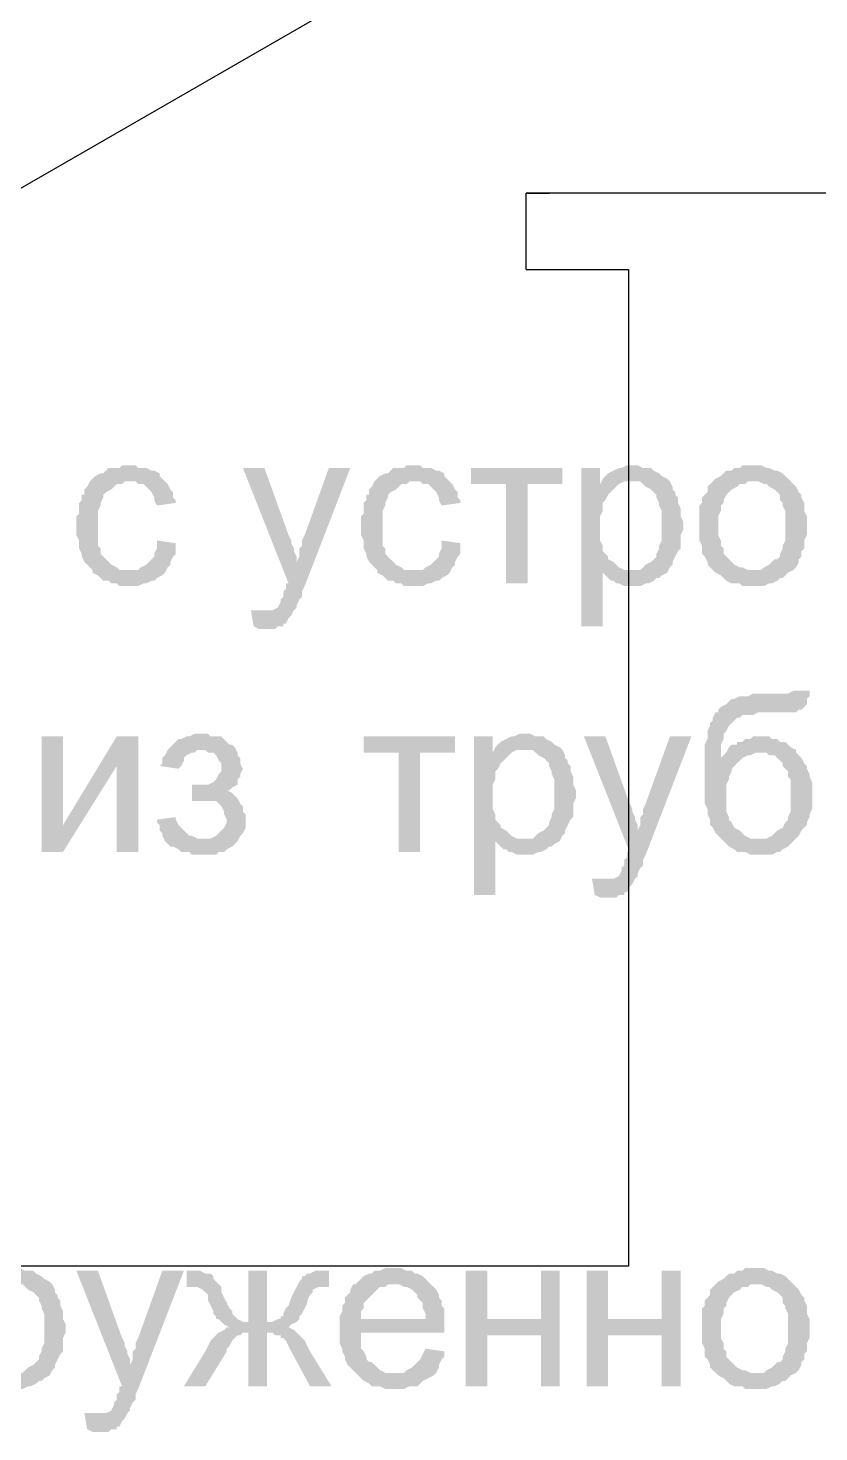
# Model space of a CAD drawing. Header units: millimetres. Extents: x -383313 to -161684, y -117025 to 99224.
# Drawn here: x -342219 to -340972, y -31172 to -28959 of the extents above; entities that cross this region are included whole.
import ezdxf

# ---------------------------------------------------------------- set-up
doc = ezdxf.new("R2010")
doc.units = ezdxf.units.MM
doc.header["$MEASUREMENT"] = 0
doc.layers.add('001__КОНСТРУКТИВ__Двери', color=13, linetype='Continuous')
doc.layers.add('PDF_Solid Fills', color=7, linetype='Continuous')
doc.layers.add('001__КОНСТРУКТИВ__Стены внутренние', color=7, linetype='Continuous', lineweight=30)

# ---------------------------------------------------------------- blocks, each defined once
blk = doc.blocks.new('A$Cf5759c35')
at = {"layer": 'PDF_Solid Fills'}
for points in [[(16404, -11383.4), (16391.3, -11383.4), (16387.1, -11387.7), (16370.1, -11387.7), (16365.9, -11391.9), (16361.7, -11396.1), (16357.4, -11396.1), (16349, -11400.4), (16344.7, -11404.6), (16340.5, -11408.8), (16336.3, -11417.3), (16332, -11421.5), (16332, -11430), (16327.8, -11430), (16327.8, -11438.5), (16323.6, -11442.7), (16323.6, -11451.2), (16323.6, -11459.6), (16319.3, -11463.9), (16319.3, -11472.3), (16319.3, -11480.8), (16319.3, -11489.3), (16319.3, -11493.5), (16323.6, -11502), (16323.6, -11510.4), (16323.6, -11514.7), (16327.8, -11523.1), (16327.8, -11527.4), (16332, -11535.8), (16336.3, -11540.1), (16340.5, -11544.3), (16344.7, -11548.5), (16404, -11548.5), (16399.8, -11548.5), (16395.5, -11548.5), (16387.1, -11548.5), (16382.8, -11544.3), (16374.4, -11540.1), (16370.1, -11535.8), (16365.9, -11531.6), (16365.9, -11531.6), (16361.7, -11527.4), (16357.4, -11523.1), (16357.4, -11514.7), (16353.2, -11510.4), (16353.2, -11502), (16353.2, -11497.7), (16353.2, -11489.3), (16353.2, -11480.8), (16353.2, -11476.6), (16353.2, -11468.1), (16353.2, -11459.6), (16353.2, -11455.4), (16357.4, -11446.9), (16357.4, -11442.7), (16361.7, -11434.2), (16361.7, -11430), (16365.9, -11425.8), (16365.9, -11425.8), (16374.4, -11421.5), (16378.6, -11417.3), (16382.8, -11413.1), (16391.3, -11413.1), (16395.5, -11408.8), (16404, -11408.8), (16459, -11408.8), (16454.8, -11404.6), (16450.6, -11400.4), (16450.6, -11396.1), (16442.1, -11391.9), (16437.9, -11391.9), (16429.4, -11387.7), (16425.2, -11387.7), (16416.7, -11387.7), (16412.5, -11383.4)], [(16615.7, -11387.7), (16581.8, -11387.7), (16653.8, -11569.7), (16666.5, -11535.8), (16666.5, -11531.6), (16666.5, -11527.4), (16662.2, -11518.9), (16662.2, -11514.7), (16658, -11506.2), (16658, -11502), (16653.8, -11493.5)], [(16751.1, -11387.7), (16717.3, -11387.7), (16679.2, -11493.5), (16679.2, -11493.5), (16674.9, -11502), (16674.9, -11510.4), (16670.7, -11514.7), (16670.7, -11523.1), (16670.7, -11527.4), (16666.5, -11535.8), (16653.8, -11569.7), (16649.5, -11569.7), (16649.5, -11578.2), (16645.3, -11582.4), (16645.3, -11590.9), (16641.1, -11595.1), (16641.1, -11599.3), (16641.1, -11599.3), (16636.8, -11607.8), (16628.4, -11612), (16628.4, -11612), (16619.9, -11612), (16611.4, -11612), (16662.2, -11612), (16662.2, -11612), (16666.5, -11607.8), (16666.5, -11603.6), (16670.7, -11595.1), (16674.9, -11590.9), (16674.9, -11582.4), (16679.2, -11573.9)], [(16852.7, -11383.4), (16840, -11383.4), (16835.8, -11387.7), (16818.9, -11387.7), (16814.6, -11391.9), (16810.4, -11396.1), (16806.2, -11396.1), (16797.7, -11400.4), (16793.5, -11404.6), (16789.2, -11408.8), (16785, -11417.3), (16780.8, -11421.5), (16780.8, -11430), (16776.5, -11430), (16776.5, -11438.5), (16772.3, -11442.7), (16772.3, -11451.2), (16772.3, -11459.6), (16768.1, -11463.9), (16768.1, -11472.3), (16768.1, -11480.8), (16768.1, -11489.3), (16768.1, -11493.5), (16772.3, -11502), (16772.3, -11510.4), (16772.3, -11514.7), (16776.5, -11523.1), (16776.5, -11527.4), (16780.8, -11535.8), (16785, -11540.1), (16789.2, -11544.3), (16793.5, -11548.5), (16852.7, -11548.5), (16848.5, -11548.5), (16844.3, -11548.5), (16835.8, -11548.5), (16831.6, -11544.3), (16823.1, -11540.1), (16818.9, -11535.8), (16814.6, -11531.6), (16814.6, -11531.6), (16810.4, -11527.4), (16806.2, -11523.1), (16806.2, -11514.7), (16801.9, -11510.4), (16801.9, -11502), (16801.9, -11497.7), (16801.9, -11489.3), (16801.9, -11480.8), (16801.9, -11476.6), (16801.9, -11468.1), (16801.9, -11459.6), (16801.9, -11455.4), (16806.2, -11446.9), (16806.2, -11442.7), (16810.4, -11434.2), (16810.4, -11430), (16814.6, -11425.8), (16814.6, -11425.8), (16823.1, -11421.5), (16827.3, -11417.3), (16831.6, -11413.1), (16840, -11413.1), (16844.3, -11408.8), (16852.7, -11408.8), (16907.8, -11408.8), (16903.5, -11404.6), (16899.3, -11400.4), (16899.3, -11396.1), (16890.8, -11391.9), (16886.6, -11391.9), (16878.1, -11387.7), (16873.9, -11387.7), (16865.4, -11387.7), (16861.2, -11383.4)], [(17085.6, -11387.7), (16941.6, -11387.7), (16941.6, -11413.1), (16996.7, -11413.1), (16996.7, -11569.7), (17030.5, -11569.7), (17030.5, -11413.1), (17085.6, -11413.1)], [(17144.8, -11387.7), (17115.2, -11387.7), (17115.2, -11637.4), (17149.1, -11637.4), (17149.1, -11552.8), (17191.4, -11548.5), (17187.2, -11548.5), (17182.9, -11548.5), (17174.5, -11544.3), (17170.2, -11540.1), (17166, -11535.8), (17157.5, -11531.6), (17157.5, -11527.4), (17153.3, -11523.1), (17149.1, -11518.9), (17149.1, -11510.4), (17144.8, -11502), (17144.8, -11497.7), (17144.8, -11489.3), (17144.8, -11480.8), (17144.8, -11476.6), (17144.8, -11468.1), (17144.8, -11463.9), (17149.1, -11455.4), (17149.1, -11446.9), (17149.1, -11442.7), (17153.3, -11438.5), (17157.5, -11430), (17161.8, -11425.8), (17166, -11421.5), (17170.2, -11417.3), (17174.5, -11413.1), (17144.8, -11413.1)], [(17195.6, -11383.4), (17195.6, -11383.4), (17187.2, -11383.4), (17178.7, -11387.7), (17174.5, -11387.7), (17166, -11391.9), (17166, -11391.9), (17157.5, -11396.1), (17153.3, -11400.4), (17149.1, -11404.6), (17195.6, -11408.8), (17199.9, -11408.8), (17208.3, -11408.8), (17212.6, -11413.1), (17216.8, -11417.3), (17225.3, -11421.5), (17229.5, -11425.8), (17233.7, -11430), (17233.7, -11434.2), (17238, -11442.7), (17238, -11446.9), (17242.2, -11455.4), (17242.2, -11459.6), (17242.2, -11468.1), (17242.2, -11476.6), (17242.2, -11480.8), (17242.2, -11489.3), (17242.2, -11497.7), (17242.2, -11502), (17238, -11510.4), (17238, -11514.7), (17233.7, -11523.1), (17233.7, -11527.4), (17229.5, -11531.6), (17225.3, -11535.8), (17216.8, -11540.1), (17212.6, -11544.3), (17208.3, -11548.5), (17199.9, -11548.5), (17191.4, -11548.5), (17149.1, -11552.8), (17149.1, -11552.8), (17157.5, -11561.2), (17161.8, -11565.5), (17166, -11565.5), (17170.2, -11569.7), (17174.5, -11569.7), (17182.9, -11573.9), (17187.2, -11573.9), (17195.6, -11573.9), (17195.6, -11573.9), (17204.1, -11573.9), (17208.3, -11573.9), (17216.8, -11569.7), (17221, -11569.7), (17229.5, -11565.5), (17233.7, -11561.2), (17238, -11561.2), (17242.2, -11557), (17250.7, -11552.8), (17254.9, -11544.3), (17259.1, -11540.1), (17259.1, -11535.8), (17263.4, -11527.4), (17263.4, -11527.4), (17267.6, -11518.9), (17271.8, -11514.7), (17271.8, -11506.2), (17271.8, -11497.7), (17271.8, -11493.5), (17276.1, -11485), (17276.1, -11476.6), (17276.1, -11476.6), (17276.1, -11472.3), (17271.8, -11463.9), (17271.8, -11455.4), (17271.8, -11451.2), (17267.6, -11442.7), (17267.6, -11434.2), (17263.4, -11430), (17263.4, -11425.8), (17259.1, -11421.5), (17259.1, -11417.3), (17254.9, -11408.8), (17250.7, -11404.6), (17242.2, -11400.4), (17238, -11396.1), (17238, -11396.1), (17229.5, -11391.9), (17225.3, -11387.7), (17216.8, -11387.7), (17212.6, -11387.7), (17204.1, -11383.4)], [(17386.1, -11383.4), (17386.1, -11383.4), (17369.2, -11383.4), (17365, -11387.7), (17356.5, -11387.7), (17352.3, -11391.9), (17343.8, -11391.9), (17339.6, -11396.1), (17335.3, -11400.4), (17326.9, -11404.6), (17326.9, -11404.6), (17322.6, -11408.8), (17386.1, -11408.8), (17386.1, -11408.8), (17394.6, -11408.8), (17403.1, -11413.1), (17407.3, -11413.1), (17411.5, -11417.3), (17420, -11421.5), (17424.2, -11425.8), (17428.5, -11430), (17428.5, -11438.5), (17432.7, -11442.7), (17432.7, -11446.9), (17436.9, -11455.4), (17436.9, -11463.9), (17436.9, -11468.1), (17436.9, -11476.6), (17436.9, -11480.8), (17436.9, -11489.3), (17436.9, -11497.7), (17436.9, -11502), (17432.7, -11510.4), (17432.7, -11514.7), (17428.5, -11523.1), (17428.5, -11527.4), (17424.2, -11531.6), (17420, -11531.6), (17415.8, -11535.8), (17411.5, -11540.1), (17403.1, -11544.3), (17398.8, -11548.5), (17390.4, -11548.5), (17386.1, -11548.5), (17322.6, -11548.5), (17326.9, -11552.8), (17335.3, -11557), (17339.6, -11561.2), (17343.8, -11565.5), (17352.3, -11569.7), (17356.5, -11569.7), (17365, -11569.7), (17369.2, -11573.9), (17377.7, -11573.9), (17386.1, -11573.9), (17390.4, -11573.9), (17394.6, -11573.9), (17403.1, -11573.9), (17411.5, -11569.7), (17415.8, -11569.7), (17424.2, -11565.5), (17428.5, -11561.2), (17432.7, -11561.2), (17436.9, -11557), (17441.2, -11552.8), (17449.6, -11548.5), (17453.9, -11544.3), (17458.1, -11535.8), (17458.1, -11531.6), (17458.1, -11531.6), (17462.3, -11527.4), (17462.3, -11518.9), (17466.6, -11514.7), (17466.6, -11506.2), (17466.6, -11502), (17470.8, -11493.5), (17470.8, -11485), (17470.8, -11476.6), (17470.8, -11472.3), (17470.8, -11463.9), (17466.6, -11455.4), (17466.6, -11446.9), (17466.6, -11442.7), (17462.3, -11434.2), (17462.3, -11430), (17458.1, -11425.8), (17453.9, -11417.3), (17449.6, -11413.1), (17445.4, -11408.8), (17441.2, -11404.6), (17436.9, -11400.4), (17432.7, -11396.1), (17424.2, -11391.9), (17420, -11391.9), (17411.5, -11387.7), (17407.3, -11387.7), (17398.8, -11383.4), (17394.6, -11383.4)], [(16459, -11408.8), (16404, -11408.8), (16412.5, -11408.8), (16416.7, -11413.1), (16425.2, -11413.1), (16429.4, -11417.3), (16433.6, -11421.5), (16437.9, -11425.8), (16442.1, -11434.2), (16442.1, -11438.5), (16446.3, -11446.9), (16476, -11442.7), (16476, -11438.5), (16471.7, -11434.2), (16471.7, -11425.8), (16467.5, -11421.5), (16463.3, -11413.1)], [(16907.8, -11408.8), (16852.7, -11408.8), (16861.2, -11408.8), (16865.4, -11413.1), (16873.9, -11413.1), (16878.1, -11417.3), (16882.4, -11421.5), (16886.6, -11425.8), (16890.8, -11434.2), (16890.8, -11438.5), (16895.1, -11446.9), (16924.7, -11442.7), (16924.7, -11438.5), (16920.5, -11434.2), (16920.5, -11425.8), (16916.2, -11421.5), (16912, -11413.1)], [(17149.1, -11404.6), (17144.8, -11413.1), (17174.5, -11413.1), (17182.9, -11408.8), (17187.2, -11408.8), (17195.6, -11408.8)], [(17322.6, -11408.8), (17318.4, -11413.1), (17314.2, -11417.3), (17314.2, -11425.8), (17309.9, -11430), (17305.7, -11434.2), (17305.7, -11442.7), (17301.5, -11446.9), (17301.5, -11455.4), (17301.5, -11463.9), (17301.5, -11472.3), (17301.5, -11480.8), (17301.5, -11480.8), (17301.5, -11489.3), (17301.5, -11497.7), (17301.5, -11502), (17305.7, -11510.4), (17305.7, -11518.9), (17305.7, -11523.1), (17309.9, -11527.4), (17314.2, -11535.8), (17314.2, -11540.1), (17318.4, -11544.3), (17322.6, -11548.5), (17386.1, -11548.5), (17381.9, -11548.5), (17377.7, -11548.5), (17369.2, -11544.3), (17365, -11544.3), (17356.5, -11540.1), (17352.3, -11535.8), (17348, -11531.6), (17348, -11531.6), (17343.8, -11527.4), (17339.6, -11523.1), (17339.6, -11514.7), (17335.3, -11510.4), (17335.3, -11502), (17331.1, -11493.5), (17331.1, -11489.3), (17331.1, -11480.8), (17331.1, -11476.6), (17331.1, -11468.1), (17331.1, -11463.9), (17335.3, -11455.4), (17335.3, -11446.9), (17339.6, -11442.7), (17339.6, -11438.5), (17343.8, -11430), (17348, -11425.8), (17348, -11425.8), (17352.3, -11421.5), (17360.7, -11417.3), (17365, -11413.1), (17373.4, -11413.1), (17377.7, -11408.8), (17386.1, -11408.8)], [(16446.3, -11502), (16446.3, -11514.7), (16442.1, -11523.1), (16442.1, -11527.4), (16437.9, -11531.6), (16433.6, -11535.8), (16429.4, -11540.1), (16420.9, -11544.3), (16416.7, -11548.5), (16408.2, -11548.5), (16404, -11548.5), (16344.7, -11548.5), (16344.7, -11552.8), (16353.2, -11557), (16357.4, -11561.2), (16361.7, -11565.5), (16370.1, -11565.5), (16374.4, -11569.7), (16382.8, -11569.7), (16387.1, -11573.9), (16395.5, -11573.9), (16404, -11573.9), (16408.2, -11573.9), (16416.7, -11573.9), (16425.2, -11569.7), (16429.4, -11569.7), (16437.9, -11565.5), (16442.1, -11565.5), (16446.3, -11561.2), (16454.8, -11557), (16454.8, -11557), (16459, -11552.8), (16463.3, -11544.3), (16467.5, -11540.1), (16467.5, -11535.8), (16471.7, -11527.4), (16476, -11523.1), (16476, -11514.7), (16476, -11506.2)], [(16895.1, -11502), (16895.1, -11514.7), (16890.8, -11523.1), (16890.8, -11527.4), (16886.6, -11531.6), (16882.4, -11535.8), (16878.1, -11540.1), (16869.7, -11544.3), (16865.4, -11548.5), (16857, -11548.5), (16852.7, -11548.5), (16793.5, -11548.5), (16793.5, -11552.8), (16801.9, -11557), (16806.2, -11561.2), (16810.4, -11565.5), (16818.9, -11565.5), (16823.1, -11569.7), (16831.6, -11569.7), (16835.8, -11573.9), (16844.3, -11573.9), (16852.7, -11573.9), (16857, -11573.9), (16865.4, -11573.9), (16873.9, -11569.7), (16878.1, -11569.7), (16886.6, -11565.5), (16890.8, -11565.5), (16895.1, -11561.2), (16903.5, -11557), (16903.5, -11557), (16907.8, -11552.8), (16912, -11544.3), (16916.2, -11540.1), (16916.2, -11535.8), (16920.5, -11527.4), (16924.7, -11523.1), (16924.7, -11514.7), (16924.7, -11506.2)], [(16594.5, -11612), (16598.7, -11637.4), (16607.2, -11641.7), (16632.6, -11641.7), (16636.8, -11637.4), (16645.3, -11637.4), (16645.3, -11633.2), (16649.5, -11633.2), (16653.8, -11624.7), (16658, -11620.5), (16662.2, -11612), (16611.4, -11612), (16611.4, -11612), (16603, -11612)], [(17449.6, -11739), (17449.6, -11739), (17441.2, -11743.3), (17441.2, -11743.3), (17441.2, -11743.3), (17436.9, -11743.3), (17428.5, -11743.3), (17420, -11743.3), (17407.3, -11743.3), (17398.8, -11743.3), (17390.4, -11743.3), (17386.1, -11743.3), (17377.7, -11747.5), (17369.2, -11747.5), (17365, -11747.5), (17356.5, -11751.7), (17352.3, -11751.7), (17348, -11756), (17343.8, -11760.2), (17335.3, -11764.4), (17331.1, -11768.7), (17331.1, -11772.9), (17326.9, -11772.9), (17322.6, -11781.4), (17322.6, -11785.6), (17318.4, -11789.8), (17318.4, -11794.1), (17314.2, -11802.5), (17314.2, -11806.8), (17314.2, -11815.2), (17309.9, -11823.7), (17309.9, -11827.9), (17309.9, -11836.4), (17309.9, -11844.9), (17309.9, -11853.3), (17309.9, -11866), (17309.9, -11870.3), (17309.9, -11878.7), (17309.9, -11887.2), (17309.9, -11895.7), (17309.9, -11904.1), (17309.9, -11912.6), (17309.9, -11916.8), (17314.2, -11925.3), (17314.2, -11929.5), (17314.2, -11933.8), (17318.4, -11942.2), (17318.4, -11946.5), (17318.4, -11950.7), (17322.6, -11954.9), (17326.9, -11963.4), (17331.1, -11967.6), (17335.3, -11971.9), (17339.6, -11976.1), (17343.8, -11980.3), (17348, -11984.6), (17356.5, -11988.8), (17360.7, -11993), (17365, -11993), (17373.4, -11993), (17381.9, -11997.3), (17386.1, -11997.3), (17394.6, -11997.3), (17403.1, -11997.3), (17407.3, -11997.3), (17415.8, -11997.3), (17424.2, -11993), (17428.5, -11993), (17432.7, -11988.8), (17441.2, -11984.6), (17441.2, -11984.6), (17445.4, -11980.3), (17449.6, -11976.1), (17453.9, -11971.9), (17394.6, -11971.9), (17394.6, -11971.9), (17386.1, -11971.9), (17381.9, -11971.9), (17373.4, -11967.6), (17369.2, -11963.4), (17365, -11959.2), (17356.5, -11954.9), (17356.5, -11954.9), (17352.3, -11946.5), (17348, -11942.2), (17348, -11938), (17343.8, -11929.5), (17343.8, -11921.1), (17343.8, -11916.8), (17343.8, -11908.4), (17343.8, -11899.9), (17343.8, -11891.4), (17343.8, -11887.2), (17348, -11878.7), (17348, -11874.5), (17352.3, -11866), (17352.3, -11861.8), (17356.5, -11857.6), (17360.7, -11853.3), (17365, -11849.1), (17335.3, -11844.9), (17335.3, -11844.9), (17335.3, -11836.4), (17335.3, -11832.2), (17335.3, -11823.7), (17339.6, -11815.2), (17339.6, -11811), (17339.6, -11806.8), (17343.8, -11802.5), (17348, -11794.1), (17352.3, -11789.8), (17356.5, -11785.6), (17360.7, -11781.4), (17365, -11781.4), (17369.2, -11777.1), (17373.4, -11777.1), (17381.9, -11777.1), (17386.1, -11777.1), (17394.6, -11772.9), (17403.1, -11772.9), (17411.5, -11772.9), (17420, -11772.9), (17428.5, -11772.9), (17436.9, -11772.9), (17441.2, -11772.9), (17449.6, -11772.9), (17453.9, -11772.9), (17458.1, -11768.7), (17462.3, -11768.7), (17466.6, -11764.4), (17470.8, -11760.2), (17470.8, -11751.7), (17475, -11747.5), (17475, -11739)], [(16416.7, -11811), (16382.8, -11811), (16298.2, -11950.7), (16264.3, -11993), (16298.2, -11993), (16382.8, -11857.6)], [(16518.3, -11806.8), (16505.6, -11806.8), (16497.1, -11811), (16492.9, -11811), (16484.4, -11815.2), (16480.2, -11815.2), (16476, -11819.5), (16471.7, -11823.7), (16467.5, -11827.9), (16463.3, -11832.2), (16459, -11840.6), (16454.8, -11844.9), (16454.8, -11853.3), (16450.6, -11857.6), (16480.2, -11861.8), (16484.4, -11857.6), (16488.7, -11849.1), (16488.7, -11844.9), (16492.9, -11840.6), (16501.4, -11836.4), (16505.6, -11836.4), (16509.8, -11832.2), (16518.3, -11832.2), (16569.1, -11827.9), (16564.9, -11823.7), (16560.6, -11823.7), (16556.4, -11819.5), (16552.2, -11815.2), (16547.9, -11811), (16539.5, -11811), (16531, -11811), (16526.8, -11806.8)], [(16916.2, -11811), (16772.3, -11811), (16772.3, -11836.4), (16827.3, -11836.4), (16827.3, -11993), (16861.2, -11993), (16861.2, -11836.4), (16916.2, -11836.4)], [(16975.5, -11811), (16945.9, -11811), (16945.9, -12060.8), (16979.7, -12060.8), (16979.7, -11976.1), (17022.1, -11971.9), (17017.8, -11971.9), (17013.6, -11971.9), (17005.1, -11967.6), (17000.9, -11963.4), (16996.7, -11959.2), (16988.2, -11954.9), (16988.2, -11950.7), (16984, -11946.5), (16979.7, -11942.2), (16979.7, -11933.8), (16975.5, -11925.3), (16975.5, -11921.1), (16975.5, -11912.6), (16975.5, -11904.1), (16975.5, -11899.9), (16975.5, -11891.4), (16975.5, -11887.2), (16979.7, -11878.7), (16979.7, -11870.3), (16979.7, -11866), (16984, -11861.8), (16988.2, -11853.3), (16992.4, -11849.1), (16996.7, -11844.9), (17000.9, -11840.6), (17005.1, -11836.4), (16975.5, -11836.4)], [(17026.3, -11806.8), (17026.3, -11806.8), (17017.8, -11806.8), (17009.4, -11811), (17005.1, -11811), (16996.7, -11815.2), (16996.7, -11815.2), (16988.2, -11819.5), (16984, -11823.7), (16979.7, -11827.9), (17026.3, -11832.2), (17030.5, -11832.2), (17039, -11832.2), (17043.2, -11836.4), (17047.5, -11840.6), (17055.9, -11844.9), (17060.2, -11849.1), (17064.4, -11853.3), (17064.4, -11857.6), (17068.6, -11866), (17068.6, -11870.3), (17072.9, -11878.7), (17072.9, -11883), (17072.9, -11891.4), (17072.9, -11899.9), (17072.9, -11904.1), (17072.9, -11912.6), (17072.9, -11921.1), (17072.9, -11925.3), (17068.6, -11933.8), (17068.6, -11938), (17064.4, -11946.5), (17064.4, -11950.7), (17060.2, -11954.9), (17055.9, -11959.2), (17047.5, -11963.4), (17043.2, -11967.6), (17039, -11971.9), (17030.5, -11971.9), (17022.1, -11971.9), (16979.7, -11976.1), (16979.7, -11976.1), (16988.2, -11984.6), (16992.4, -11988.8), (16996.7, -11988.8), (17000.9, -11993), (17005.1, -11993), (17013.6, -11997.3), (17017.8, -11997.3), (17026.3, -11997.3), (17026.3, -11997.3), (17034.8, -11997.3), (17039, -11997.3), (17047.5, -11993), (17051.7, -11993), (17060.2, -11988.8), (17064.4, -11984.6), (17068.6, -11984.6), (17072.9, -11980.3), (17081.3, -11976.1), (17085.6, -11967.6), (17089.8, -11963.4), (17089.8, -11959.2), (17094, -11950.7), (17094, -11950.7), (17098.3, -11942.2), (17102.5, -11938), (17102.5, -11929.5), (17102.5, -11921.1), (17102.5, -11916.8), (17106.7, -11908.4), (17106.7, -11899.9), (17106.7, -11899.9), (17106.7, -11895.7), (17102.5, -11887.2), (17102.5, -11878.7), (17102.5, -11874.5), (17098.3, -11866), (17098.3, -11857.6), (17094, -11853.3), (17094, -11849.1), (17089.8, -11844.9), (17089.8, -11840.6), (17085.6, -11832.2), (17081.3, -11827.9), (17072.9, -11823.7), (17068.6, -11819.5), (17068.6, -11819.5), (17060.2, -11815.2), (17055.9, -11811), (17047.5, -11811), (17043.2, -11811), (17034.8, -11806.8)], [(17153.3, -11811), (17119.4, -11811), (17191.4, -11993), (17204.1, -11959.2), (17204.1, -11954.9), (17204.1, -11950.7), (17199.9, -11942.2), (17199.9, -11938), (17195.6, -11929.5), (17195.6, -11925.3), (17191.4, -11916.8)], [(17288.8, -11811), (17254.9, -11811), (17216.8, -11916.8), (17216.8, -11916.8), (17212.6, -11925.3), (17212.6, -11933.8), (17208.3, -11938), (17208.3, -11946.5), (17208.3, -11950.7), (17204.1, -11959.2), (17191.4, -11993), (17187.2, -11993), (17187.2, -12001.5), (17182.9, -12005.7), (17182.9, -12014.2), (17178.7, -12018.4), (17178.7, -12022.7), (17178.7, -12022.7), (17174.5, -12031.1), (17166, -12035.4), (17166, -12035.4), (17157.5, -12035.4), (17149.1, -12035.4), (17199.9, -12035.4), (17199.9, -12035.4), (17204.1, -12031.1), (17204.1, -12026.9), (17208.3, -12018.4), (17212.6, -12014.2), (17212.6, -12005.7), (17216.8, -11997.3)], [(17398.8, -11811), (17386.1, -11811), (17381.9, -11815.2), (17373.4, -11815.2), (17369.2, -11819.5), (17360.7, -11819.5), (17360.7, -11823.7), (17352.3, -11823.7), (17348, -11827.9), (17343.8, -11836.4), (17339.6, -11840.6), (17335.3, -11844.9), (17365, -11849.1), (17369.2, -11844.9), (17377.7, -11840.6), (17381.9, -11840.6), (17390.4, -11836.4), (17394.6, -11836.4), (17453.9, -11836.4), (17453.9, -11832.2), (17445.4, -11827.9), (17441.2, -11823.7), (17436.9, -11819.5), (17428.5, -11819.5), (17424.2, -11815.2), (17415.8, -11815.2), (17411.5, -11811), (17403.1, -11811)], [(16569.1, -11827.9), (16518.3, -11832.2), (16522.5, -11832.2), (16526.8, -11836.4), (16535.2, -11836.4), (16539.5, -11840.6), (16539.5, -11840.6), (16543.7, -11849.1), (16547.9, -11853.3), (16547.9, -11861.8), (16547.9, -11866), (16543.7, -11870.3), (16539.5, -11878.7), (16539.5, -11878.7), (16535.2, -11883), (16526.8, -11887.2), (16522.5, -11887.2), (16518.3, -11887.2), (16509.8, -11887.2), (16501.4, -11887.2), (16501.4, -11912.6), (16501.4, -11912.6), (16509.8, -11912.6), (16573.3, -11908.4), (16569.1, -11904.1), (16564.9, -11899.9), (16556.4, -11895.7), (16560.6, -11895.7), (16564.9, -11891.4), (16573.3, -11887.2), (16573.3, -11878.7), (16577.6, -11874.5), (16577.6, -11870.3), (16581.8, -11861.8), (16581.8, -11861.8), (16577.6, -11853.3), (16577.6, -11844.9), (16573.3, -11840.6), (16573.3, -11836.4)], [(16979.7, -11827.9), (16975.5, -11836.4), (17005.1, -11836.4), (17013.6, -11832.2), (17017.8, -11832.2), (17026.3, -11832.2)], [(17453.9, -11836.4), (17394.6, -11836.4), (17407.3, -11836.4), (17411.5, -11840.6), (17420, -11840.6), (17424.2, -11844.9), (17428.5, -11849.1), (17432.7, -11853.3), (17432.7, -11857.6), (17436.9, -11861.8), (17441.2, -11866), (17441.2, -11874.5), (17445.4, -11878.7), (17445.4, -11887.2), (17445.4, -11895.7), (17445.4, -11899.9), (17445.4, -11908.4), (17445.4, -11916.8), (17445.4, -11925.3), (17445.4, -11929.5), (17441.2, -11938), (17441.2, -11942.2), (17436.9, -11946.5), (17432.7, -11954.9), (17432.7, -11954.9), (17424.2, -11959.2), (17420, -11963.4), (17415.8, -11967.6), (17407.3, -11971.9), (17403.1, -11971.9), (17394.6, -11971.9), (17453.9, -11971.9), (17458.1, -11967.6), (17462.3, -11959.2), (17466.6, -11954.9), (17470.8, -11950.7), (17470.8, -11946.5), (17475, -11938), (17475, -11933.8), (17479.3, -11925.3), (17479.3, -11916.8), (17479.3, -11912.6), (17479.3, -11904.1), (17479.3, -11899.9), (17479.3, -11891.4), (17479.3, -11883), (17475, -11874.5), (17475, -11870.3), (17470.8, -11861.8), (17470.8, -11857.6), (17466.6, -11853.3), (17462.3, -11844.9), (17458.1, -11840.6)], [(16573.3, -11908.4), (16509.8, -11912.6), (16539.5, -11912.6), (16543.7, -11916.8), (16547.9, -11921.1), (16552.2, -11929.5), (16552.2, -11933.8), (16556.4, -11942.2), (16556.4, -11946.5), (16552.2, -11954.9), (16547.9, -11959.2), (16543.7, -11963.4), (16543.7, -11963.4), (16539.5, -11967.6), (16531, -11971.9), (16526.8, -11971.9), (16518.3, -11971.9), (16573.3, -11976.1), (16577.6, -11967.6), (16581.8, -11963.4), (16586, -11954.9), (16586, -11950.7), (16586, -11942.2), (16586, -11942.2), (16586, -11933.8), (16581.8, -11929.5), (16581.8, -11921.1), (16577.6, -11916.8), (16577.6, -11916.8)], [(16476, -11938), (16446.3, -11942.2), (16446.3, -11946.5), (16450.6, -11950.7), (16450.6, -11959.2), (16454.8, -11963.4), (16454.8, -11967.6), (16459, -11976.1), (16463.3, -11980.3), (16467.5, -11984.6), (16471.7, -11984.6), (16480.2, -11988.8), (16484.4, -11993), (16488.7, -11993), (16497.1, -11993), (16501.4, -11997.3), (16509.8, -11997.3), (16518.3, -11997.3), (16522.5, -11997.3), (16531, -11997.3), (16539.5, -11997.3), (16543.7, -11993), (16552.2, -11993), (16556.4, -11988.8), (16564.9, -11984.6), (16569.1, -11980.3), (16569.1, -11980.3), (16573.3, -11976.1), (16518.3, -11971.9), (16518.3, -11971.9), (16509.8, -11971.9), (16501.4, -11967.6), (16497.1, -11967.6), (16492.9, -11963.4), (16488.7, -11959.2), (16484.4, -11954.9), (16480.2, -11950.7), (16476, -11942.2)], [(17132.1, -12035.4), (17136.4, -12060.8), (17144.8, -12065), (17170.2, -12065), (17174.5, -12060.8), (17182.9, -12060.8), (17182.9, -12056.5), (17187.2, -12056.5), (17191.4, -12048.1), (17195.6, -12043.8), (17199.9, -12035.4), (17149.1, -12035.4), (17149.1, -12035.4), (17140.6, -12035.4)], [(16222, -12649.2), (16222, -12649.2), (16213.5, -12649.2), (16205, -12653.4), (16200.8, -12653.4), (16192.3, -12657.7), (16192.3, -12657.7), (16183.9, -12661.9), (16179.6, -12666.1), (16175.4, -12670.4), (16222, -12674.6), (16226.2, -12674.6), (16234.7, -12674.6), (16238.9, -12678.8), (16243.1, -12683.1), (16251.6, -12687.3), (16255.8, -12691.5), (16260.1, -12695.8), (16260.1, -12700), (16264.3, -12708.5), (16264.3, -12712.7), (16268.5, -12721.2), (16268.5, -12725.4), (16268.5, -12733.9), (16268.5, -12742.3), (16268.5, -12746.6), (16268.5, -12755), (16268.5, -12763.5), (16268.5, -12767.7), (16264.3, -12776.2), (16264.3, -12780.4), (16260.1, -12788.9), (16260.1, -12793.1), (16255.8, -12797.4), (16251.6, -12801.6), (16243.1, -12805.8), (16238.9, -12810.1), (16234.7, -12814.3), (16226.2, -12814.3), (16217.7, -12814.3), (16175.4, -12818.5), (16175.4, -12818.5), (16183.9, -12827), (16188.1, -12831.2), (16192.3, -12831.2), (16196.6, -12835.5), (16200.8, -12835.5), (16209.3, -12839.7), (16213.5, -12839.7), (16222, -12839.7), (16222, -12839.7), (16230.4, -12839.7), (16234.7, -12839.7), (16243.1, -12835.5), (16247.4, -12835.5), (16255.8, -12831.2), (16260.1, -12827), (16264.3, -12827), (16268.5, -12822.8), (16277, -12818.5), (16281.2, -12810.1), (16285.5, -12805.8), (16285.5, -12801.6), (16289.7, -12793.1), (16289.7, -12793.1), (16293.9, -12784.7), (16298.2, -12780.4), (16298.2, -12772), (16298.2, -12763.5), (16298.2, -12759.3), (16302.4, -12750.8), (16302.4, -12742.3), (16302.4, -12742.3), (16302.4, -12738.1), (16298.2, -12729.6), (16298.2, -12721.2), (16298.2, -12716.9), (16293.9, -12708.5), (16293.9, -12700), (16289.7, -12695.8), (16289.7, -12691.5), (16285.5, -12687.3), (16285.5, -12683.1), (16281.2, -12674.6), (16277, -12670.4), (16268.5, -12666.1), (16264.3, -12661.9), (16264.3, -12661.9), (16255.8, -12657.7), (16251.6, -12653.4), (16243.1, -12653.4), (16238.9, -12653.4), (16230.4, -12649.2)], [(16353.2, -12653.4), (16319.3, -12653.4), (16391.3, -12835.5), (16404, -12801.6), (16404, -12797.4), (16404, -12793.1), (16399.8, -12784.7), (16399.8, -12780.4), (16395.5, -12772), (16395.5, -12767.7), (16391.3, -12759.3)], [(16488.7, -12653.4), (16454.8, -12653.4), (16416.7, -12759.3), (16416.7, -12759.3), (16412.5, -12767.7), (16412.5, -12776.2), (16408.2, -12780.4), (16408.2, -12788.9), (16408.2, -12793.1), (16404, -12801.6), (16391.3, -12835.5), (16387.1, -12835.5), (16387.1, -12843.9), (16382.8, -12848.2), (16382.8, -12856.6), (16378.6, -12860.9), (16378.6, -12865.1), (16378.6, -12865.1), (16374.4, -12873.6), (16365.9, -12877.8), (16365.9, -12877.8), (16357.4, -12877.8), (16349, -12877.8), (16399.8, -12877.8), (16399.8, -12877.8), (16404, -12873.6), (16404, -12869.3), (16408.2, -12860.9), (16412.5, -12856.6), (16412.5, -12848.2), (16416.7, -12839.7)], [(16497.1, -12653.4), (16492.9, -12653.4), (16492.9, -12678.8), (16505.6, -12678.8), (16543.7, -12674.6), (16539.5, -12670.4), (16535.2, -12666.1), (16535.2, -12661.9), (16531, -12657.7), (16522.5, -12657.7), (16522.5, -12657.7), (16514.1, -12653.4), (16509.8, -12653.4)], [(16717.3, -12653.4), (16696.1, -12653.4), (16687.6, -12657.7), (16683.4, -12657.7), (16679.2, -12661.9), (16674.9, -12661.9), (16674.9, -12666.1), (16670.7, -12670.4), (16666.5, -12678.8), (16708.8, -12678.8), (16717.3, -12678.8)], [(16818.9, -12649.2), (16818.9, -12649.2), (16806.2, -12649.2), (16797.7, -12653.4), (16789.2, -12653.4), (16785, -12657.7), (16780.8, -12657.7), (16772.3, -12661.9), (16768.1, -12666.1), (16763.8, -12670.4), (16759.6, -12674.6), (16818.9, -12674.6), (16823.1, -12674.6), (16827.3, -12674.6), (16835.8, -12678.8), (16840, -12678.8), (16848.5, -12683.1), (16852.7, -12687.3), (16857, -12691.5), (16857, -12695.8), (16861.2, -12700), (16865.4, -12704.2), (16865.4, -12712.7), (16869.7, -12721.2), (16869.7, -12729.6), (16768.1, -12729.6), (16899.3, -12729.6), (16899.3, -12721.2), (16899.3, -12712.7), (16895.1, -12708.5), (16895.1, -12700), (16890.8, -12695.8), (16890.8, -12691.5), (16886.6, -12683.1), (16882.4, -12678.8), (16878.1, -12674.6), (16873.9, -12670.4), (16869.7, -12666.1), (16865.4, -12661.9), (16857, -12657.7), (16852.7, -12657.7), (16848.5, -12653.4), (16840, -12653.4), (16831.6, -12649.2), (16827.3, -12649.2)], [(16967, -12653.4), (16933.2, -12653.4), (16933.2, -12835.5), (16967, -12835.5), (16967, -12755), (17051.7, -12755), (16967, -12729.6)], [(17081.3, -12653.4), (17051.7, -12653.4), (17051.7, -12729.6), (16967, -12729.6), (17051.7, -12755), (17051.7, -12835.5), (17081.3, -12835.5)], [(17157.5, -12653.4), (17123.7, -12653.4), (17123.7, -12835.5), (17157.5, -12835.5), (17157.5, -12755), (17242.2, -12755), (17157.5, -12729.6)], [(17271.8, -12653.4), (17242.2, -12653.4), (17242.2, -12729.6), (17157.5, -12729.6), (17242.2, -12755), (17242.2, -12835.5), (17271.8, -12835.5)], [(17390.4, -12649.2), (17390.4, -12649.2), (17373.4, -12649.2), (17369.2, -12653.4), (17360.7, -12653.4), (17356.5, -12657.7), (17348, -12657.7), (17343.8, -12661.9), (17339.6, -12666.1), (17331.1, -12670.4), (17331.1, -12670.4), (17326.9, -12674.6), (17390.4, -12674.6), (17390.4, -12674.6), (17398.8, -12674.6), (17407.3, -12678.8), (17411.5, -12678.8), (17415.8, -12683.1), (17424.2, -12687.3), (17428.5, -12691.5), (17432.7, -12695.8), (17432.7, -12704.2), (17436.9, -12708.5), (17436.9, -12712.7), (17441.2, -12721.2), (17441.2, -12729.6), (17441.2, -12733.9), (17441.2, -12742.3), (17441.2, -12746.6), (17441.2, -12755), (17441.2, -12763.5), (17441.2, -12767.7), (17436.9, -12776.2), (17436.9, -12780.4), (17432.7, -12788.9), (17432.7, -12793.1), (17428.5, -12797.4), (17424.2, -12797.4), (17420, -12801.6), (17415.8, -12805.8), (17407.3, -12810.1), (17403.1, -12814.3), (17394.6, -12814.3), (17390.4, -12814.3), (17326.9, -12814.3), (17331.1, -12818.5), (17339.6, -12822.8), (17343.8, -12827), (17348, -12831.2), (17356.5, -12835.5), (17360.7, -12835.5), (17369.2, -12835.5), (17373.4, -12839.7), (17381.9, -12839.7), (17390.4, -12839.7), (17394.6, -12839.7), (17398.8, -12839.7), (17407.3, -12839.7), (17415.8, -12835.5), (17420, -12835.5), (17428.5, -12831.2), (17432.7, -12827), (17436.9, -12827), (17441.2, -12822.8), (17445.4, -12818.5), (17453.9, -12814.3), (17458.1, -12810.1), (17462.3, -12801.6), (17462.3, -12797.4), (17462.3, -12797.4), (17466.6, -12793.1), (17466.6, -12784.7), (17470.8, -12780.4), (17470.8, -12772), (17470.8, -12767.7), (17475, -12759.3), (17475, -12750.8), (17475, -12742.3), (17475, -12738.1), (17475, -12729.6), (17470.8, -12721.2), (17470.8, -12712.7), (17470.8, -12708.5), (17466.6, -12700), (17466.6, -12695.8), (17462.3, -12691.5), (17458.1, -12683.1), (17453.9, -12678.8), (17449.6, -12674.6), (17445.4, -12670.4), (17441.2, -12666.1), (17436.9, -12661.9), (17428.5, -12657.7), (17424.2, -12657.7), (17415.8, -12653.4), (17411.5, -12653.4), (17403.1, -12649.2), (17398.8, -12649.2)], [(16543.7, -12674.6), (16505.6, -12678.8), (16509.8, -12678.8), (16518.3, -12683.1), (16518.3, -12683.1), (16522.5, -12687.3), (16526.8, -12691.5), (16526.8, -12700), (16531, -12708.5), (16535.2, -12716.9), (16535.2, -12721.2), (16539.5, -12725.4), (16539.5, -12729.6), (16543.7, -12729.6), (16547.9, -12733.9), (16552.2, -12738.1), (16560.6, -12742.3), (16560.6, -12742.3), (16556.4, -12742.3), (16552.2, -12746.6), (16543.7, -12750.8), (16590.3, -12750.8), (16619.9, -12750.8), (16628.4, -12750.8), (16632.6, -12755), (16641.1, -12755), (16641.1, -12759.3), (16645.3, -12759.3), (16649.5, -12763.5), (16653.8, -12772), (16658, -12780.4), (16687.6, -12835.5), (16721.5, -12835.5), (16687.6, -12780.4), (16687.6, -12780.4), (16683.4, -12772), (16679.2, -12763.5), (16674.9, -12759.3), (16670.7, -12755), (16666.5, -12750.8), (16662.2, -12746.6), (16653.8, -12742.3), (16649.5, -12742.3), (16653.8, -12742.3), (16658, -12738.1), (16666.5, -12733.9), (16619.9, -12733.9), (16590.3, -12733.9), (16586, -12733.9), (16581.8, -12733.9), (16573.3, -12729.6), (16569.1, -12725.4), (16569.1, -12725.4), (16564.9, -12721.2), (16564.9, -12716.9), (16560.6, -12712.7), (16556.4, -12704.2), (16552.2, -12695.8), (16547.9, -12687.3), (16547.9, -12678.8)], [(16666.5, -12678.8), (16662.2, -12687.3), (16658, -12695.8), (16658, -12695.8), (16653.8, -12708.5), (16649.5, -12712.7), (16645.3, -12721.2), (16645.3, -12725.4), (16641.1, -12725.4), (16641.1, -12729.6), (16636.8, -12729.6), (16628.4, -12733.9), (16619.9, -12733.9), (16666.5, -12733.9), (16670.7, -12729.6), (16670.7, -12725.4), (16674.9, -12721.2), (16679.2, -12712.7), (16683.4, -12704.2), (16683.4, -12700), (16687.6, -12691.5), (16691.9, -12687.3), (16691.9, -12683.1), (16691.9, -12683.1), (16700.3, -12678.8), (16708.8, -12678.8)], [(16759.6, -12674.6), (16755.4, -12674.6), (16751.1, -12683.1), (16751.1, -12687.3), (16746.9, -12691.5), (16742.7, -12695.8), (16742.7, -12704.2), (16738.4, -12708.5), (16738.4, -12716.9), (16734.2, -12725.4), (16734.2, -12729.6), (16734.2, -12738.1), (16734.2, -12746.6), (16734.2, -12755), (16734.2, -12759.3), (16734.2, -12767.7), (16738.4, -12776.2), (16738.4, -12780.4), (16742.7, -12788.9), (16742.7, -12793.1), (16746.9, -12801.6), (16751.1, -12805.8), (16755.4, -12810.1), (16759.6, -12814.3), (16818.9, -12814.3), (16818.9, -12814.3), (16810.4, -12814.3), (16806.2, -12814.3), (16797.7, -12810.1), (16793.5, -12805.8), (16789.2, -12801.6), (16785, -12797.4), (16780.8, -12797.4), (16776.5, -12793.1), (16776.5, -12788.9), (16772.3, -12780.4), (16768.1, -12776.2), (16768.1, -12767.7), (16768.1, -12759.3), (16768.1, -12750.8), (16899.3, -12750.8), (16899.3, -12750.8), (16899.3, -12746.6), (16899.3, -12738.1), (16899.3, -12729.6), (16768.1, -12729.6), (16768.1, -12725.4), (16768.1, -12716.9), (16772.3, -12712.7), (16772.3, -12704.2), (16776.5, -12700), (16780.8, -12695.8), (16785, -12691.5), (16789.2, -12687.3), (16793.5, -12683.1), (16797.7, -12678.8), (16806.2, -12678.8), (16810.4, -12674.6), (16818.9, -12674.6)], [(17326.9, -12674.6), (17322.6, -12678.8), (17318.4, -12683.1), (17318.4, -12691.5), (17314.2, -12695.8), (17309.9, -12700), (17309.9, -12708.5), (17305.7, -12712.7), (17305.7, -12721.2), (17305.7, -12729.6), (17305.7, -12738.1), (17305.7, -12746.6), (17305.7, -12746.6), (17305.7, -12755), (17305.7, -12763.5), (17305.7, -12767.7), (17309.9, -12776.2), (17309.9, -12784.7), (17309.9, -12788.9), (17314.2, -12793.1), (17318.4, -12801.6), (17318.4, -12805.8), (17322.6, -12810.1), (17326.9, -12814.3), (17390.4, -12814.3), (17386.1, -12814.3), (17381.9, -12814.3), (17373.4, -12810.1), (17369.2, -12810.1), (17360.7, -12805.8), (17356.5, -12801.6), (17352.3, -12797.4), (17352.3, -12797.4), (17348, -12793.1), (17343.8, -12788.9), (17343.8, -12780.4), (17339.6, -12776.2), (17339.6, -12767.7), (17335.3, -12759.3), (17335.3, -12755), (17335.3, -12746.6), (17335.3, -12742.3), (17335.3, -12733.9), (17335.3, -12729.6), (17339.6, -12721.2), (17339.6, -12712.7), (17343.8, -12708.5), (17343.8, -12704.2), (17348, -12695.8), (17352.3, -12691.5), (17352.3, -12691.5), (17356.5, -12687.3), (17365, -12683.1), (17369.2, -12678.8), (17377.7, -12678.8), (17381.9, -12674.6), (17390.4, -12674.6)], [(16543.7, -12750.8), (16539.5, -12755), (16535.2, -12759.3), (16531, -12763.5), (16526.8, -12772), (16522.5, -12780.4), (16488.7, -12835.5), (16522.5, -12835.5), (16556.4, -12780.4), (16556.4, -12776.2), (16560.6, -12772), (16564.9, -12763.5), (16569.1, -12759.3), (16573.3, -12755), (16577.6, -12755), (16581.8, -12750.8), (16590.3, -12750.8)], [(16869.7, -12776.2), (16869.7, -12776.2), (16865.4, -12784.7), (16861.2, -12793.1), (16857, -12797.4), (16852.7, -12801.6), (16848.5, -12805.8), (16848.5, -12805.8), (16840, -12810.1), (16835.8, -12814.3), (16827.3, -12814.3), (16818.9, -12814.3), (16759.6, -12814.3), (16759.6, -12814.3), (16763.8, -12818.5), (16768.1, -12822.8), (16772.3, -12827), (16780.8, -12831.2), (16785, -12835.5), (16793.5, -12835.5), (16797.7, -12835.5), (16806.2, -12839.7), (16814.6, -12839.7), (16818.9, -12839.7), (16818.9, -12839.7), (16827.3, -12839.7), (16835.8, -12839.7), (16844.3, -12835.5), (16848.5, -12835.5), (16857, -12835.5), (16861.2, -12831.2), (16865.4, -12827), (16873.9, -12822.8), (16873.9, -12822.8), (16882.4, -12818.5), (16886.6, -12814.3), (16890.8, -12805.8), (16890.8, -12801.6), (16895.1, -12793.1), (16899.3, -12788.9), (16899.3, -12780.4)], [(16332, -12877.8), (16336.3, -12903.2), (16344.7, -12907.4), (16370.1, -12907.4), (16374.4, -12903.2), (16382.8, -12903.2), (16382.8, -12899), (16387.1, -12899), (16391.3, -12890.5), (16395.5, -12886.3), (16399.8, -12877.8), (16349, -12877.8), (16349, -12877.8), (16340.5, -12877.8)]]:
    blk.add_hatch(color=8, dxfattribs=at).paths.add_polyline_path(points)
at = {"layer": 'PDF_Solid Fills', "color": 8, "lineweight": 13}
for points in [[(16298.2, -11811), (16264.3, -11811), (16298.2, -11950.7), (16264.3, -11993)], [(16416.7, -11811), (16382.8, -11857.6), (16416.7, -11993), (16382.8, -11993)], [(16619.9, -12733.9), (16619.9, -12653.4), (16590.3, -12733.9), (16590.3, -12653.4)], [(16619.9, -12835.5), (16619.9, -12750.8), (16590.3, -12835.5), (16590.3, -12750.8)]]:
    blk.add_solid(points, dxfattribs=at)

msp = doc.modelspace()

# ---------------------------------------------------------------- linework, layer by layer
at = {"lineweight": 30, "ltscale": 100}
msp.add_line((-340892.08382, -29219.57676), (-341272.08382, -29219.57674), dxfattribs=at)
at = {"layer": '001__КОНСТРУКТИВ__Двери', "ltscale": 100}
msp.add_line((-342243.73925, -29219.57674), (-341542.25867, -28814.57674), dxfattribs=at)
at = {"layer": '001__КОНСТРУКТИВ__Стены внутренние', "color": 7, "linetype": 'Continuous'}
for p, q in [((-341433.73925, -29219.57674), (-341396.73925, -29219.57674)), ((-341433.73925, -29224.57674), (-341433.73925, -29219.57674)), ((-341433.73925, -29339.57674), (-341433.73925, -29219.57674)), ((-341433.73925, -29339.57674), (-341396.73925, -29339.57674))]:
    msp.add_line(p, q, dxfattribs=at)
at = {"layer": '001__КОНСТРУКТИВ__Стены внутренние', "color": 7, "linetype": 'Continuous', "flags": 128}
for points in [[(-341272.08382, -29219.57674), (-341433.73925, -29219.57674)], [(-341433.73925, -29339.57674), (-341272.08382, -29339.57674)], [(-341272.08382, -29339.57674), (-341272.08382, -30910.81008)], [(-341272.08382, -30910.81008), (-342470.09959, -30910.81008)]]:
    msp.add_lwpolyline(points, dxfattribs=at)

# ---------------------------------------------------------------- block references
at = {"ltscale": 100}
msp.add_blockref('A$Cf5759c35', (-358461.97282, -18264.93104), dxfattribs=at)

doc.saveas('drawing.dxf')
